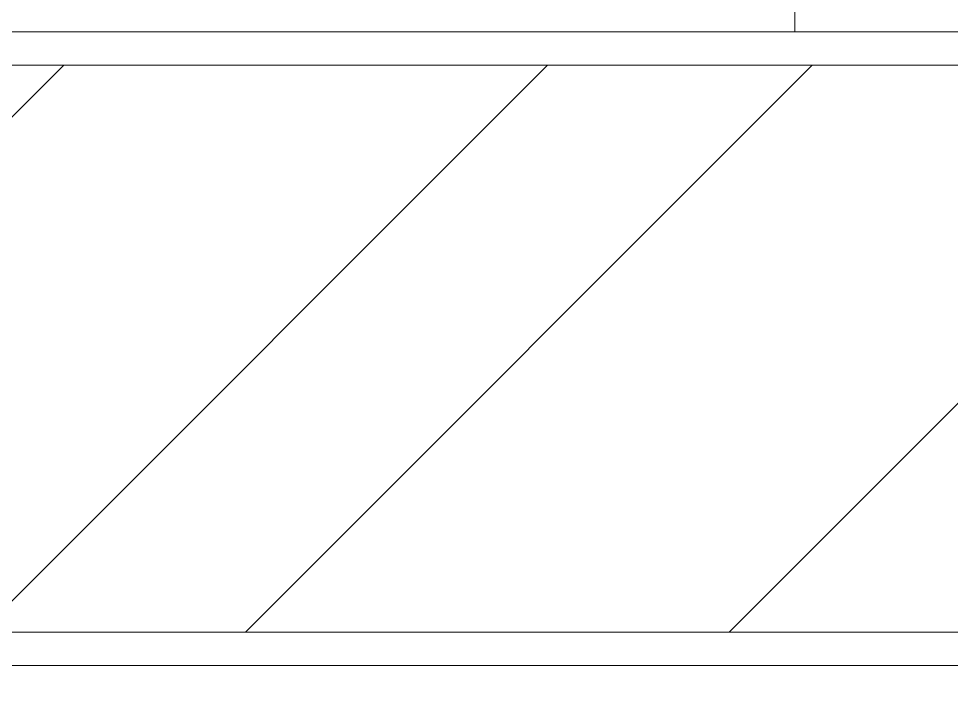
# Model space of a CAD drawing. Header units: millimetres. Extents: x 4003075 to 5615882, y 1445368 to 2591247.
# Drawn here: x 5429596 to 5432394, y 2442799 to 2444807 of the extents above; entities that cross this region are included whole.
import ezdxf

# ---------------------------------------------------------------- set-up
doc = ezdxf.new("R2010")
doc.units = ezdxf.units.MM
doc.layers.add('XR-평면도$0$A-ELEV-LIN3', color=9, linetype='Continuous', lineweight=18)
pattern_1 = [(45, (5195882, 1106247), (-1122.532, 1122.532), []), (45, (5195882, 1107040.7), (-1122.532, 1122.532), [])]

msp = doc.modelspace()

# ---------------------------------------------------------------- hatches: boundary and pattern name
at = {"layer": 'XR-평면도$0$A-ELEV-LIN3'}
h = msp.add_hatch(dxfattribs=at)
h.set_pattern_fill('STEEL', color=256, scale=500)
h.set_pattern_definition([(45, (5195882, 1106247), (-1122.532, 1122.532), []), (45, (5195882, 1107040.7), (-1122.532, 1122.532), [])])
h.paths.add_polyline_path([(5322875, 2431767.6), (5322875, 2430067.6), (5456375, 2430067.6), (5456375, 2431767.6)])
h.paths.add_polyline_path([(5364775, 2444667.6), (5364775, 2442967.6), (5498275, 2442967.6), (5498275, 2444667.6)])
h = msp.add_hatch(dxfattribs=at)
h.set_pattern_fill('STEEL', color=256, scale=500)
h.set_pattern_definition(pattern_1)
h.paths.add_polyline_path([(5322875, 2431767.6), (5322875, 2430067.6), (5456375, 2430067.6), (5456375, 2431767.6)])
h.paths.add_polyline_path([(5364775, 2444667.6), (5364775, 2442967.6), (5498275, 2442967.6), (5498275, 2444667.6)])
h = msp.add_hatch(dxfattribs=at)
h.set_pattern_fill('STEEL', color=256, scale=500)
h.set_pattern_definition(pattern_1)
h.paths.add_polyline_path([(5322875, 2431767.6), (5322875, 2430067.6), (5456375, 2430067.6), (5456375, 2431767.6)])
h.paths.add_polyline_path([(5364775, 2444667.6), (5364775, 2442967.6), (5498275, 2442967.6), (5498275, 2444667.6)])

# ---------------------------------------------------------------- linework, layer by layer
msp.add_lwpolyline([(5363075, 2444467.6), (5364675, 2444467.6), (5364675, 2445367.6), (5376925, 2445367.6), (5376925, 2444767.6), (5378225, 2444767.6), (5378225, 2446467.6), (5377125, 2446467.6), (5377125, 2457767.6), (5433025, 2457767.6), (5433025, 2446467.6), (5431925, 2446467.6), (5431925, 2444767.6), (5433225, 2444767.6), (5433225, 2445367.6), (5442925, 2445367.6), (5442925, 2444767.6), (5444225, 2444767.6), (5444225, 2446467.6), (5443125, 2446467.6), (5443125, 2457767.6), (5483575, 2457767.6)], dxfattribs=at)
msp.add_lwpolyline([(5363075, 2444467.6), (5364675, 2444467.6), (5364675, 2445367.6), (5376925, 2445367.6), (5376925, 2444767.6), (5378225, 2444767.6), (5378225, 2446467.6), (5377125, 2446467.6), (5377125, 2457767.6), (5433025, 2457767.6), (5433025, 2446467.6), (5431925, 2446467.6), (5431925, 2444767.6), (5433225, 2444767.6), (5433225, 2445367.6), (5442925, 2445367.6), (5442925, 2444767.6), (5444225, 2444767.6), (5444225, 2446467.6), (5443125, 2446467.6), (5443125, 2457767.6), (5483575, 2457767.6)], dxfattribs=at)
msp.add_lwpolyline([(5363075, 2444467.6), (5364675, 2444467.6), (5364675, 2445367.6), (5376925, 2445367.6), (5376925, 2444767.6), (5378225, 2444767.6), (5378225, 2446467.6), (5377125, 2446467.6), (5377125, 2457767.6), (5433025, 2457767.6), (5433025, 2446467.6), (5431925, 2446467.6), (5431925, 2444767.6), (5433225, 2444767.6), (5433225, 2445367.6), (5442925, 2445367.6), (5442925, 2444767.6), (5444225, 2444767.6), (5444225, 2446467.6), (5443125, 2446467.6), (5443125, 2457767.6), (5483575, 2457767.6)], dxfattribs=at)
for points in [[(5498375, 2442867.6), (5498375, 2444767.6), (5364675, 2444767.6), (5364675, 2442867.6)], [(5498375.1, 2442867.6), (5498375.1, 2444767.6), (5364675, 2444767.6), (5364675, 2442867.6)], [(5498375.1, 2442867.6), (5498375.1, 2444767.6), (5364675, 2444767.6), (5364675, 2442867.6)], [(5498275, 2442967.6), (5498275, 2444667.6), (5364775, 2444667.6), (5364775, 2442967.6)], [(5498275, 2442967.6), (5498275, 2444667.6), (5364775, 2444667.6), (5364775, 2442967.6)], [(5498275, 2442967.6), (5498275, 2444667.6), (5364775, 2444667.6), (5364775, 2442967.6)]]:
    msp.add_lwpolyline(points, close=True, dxfattribs=at)

doc.saveas('drawing.dxf')
